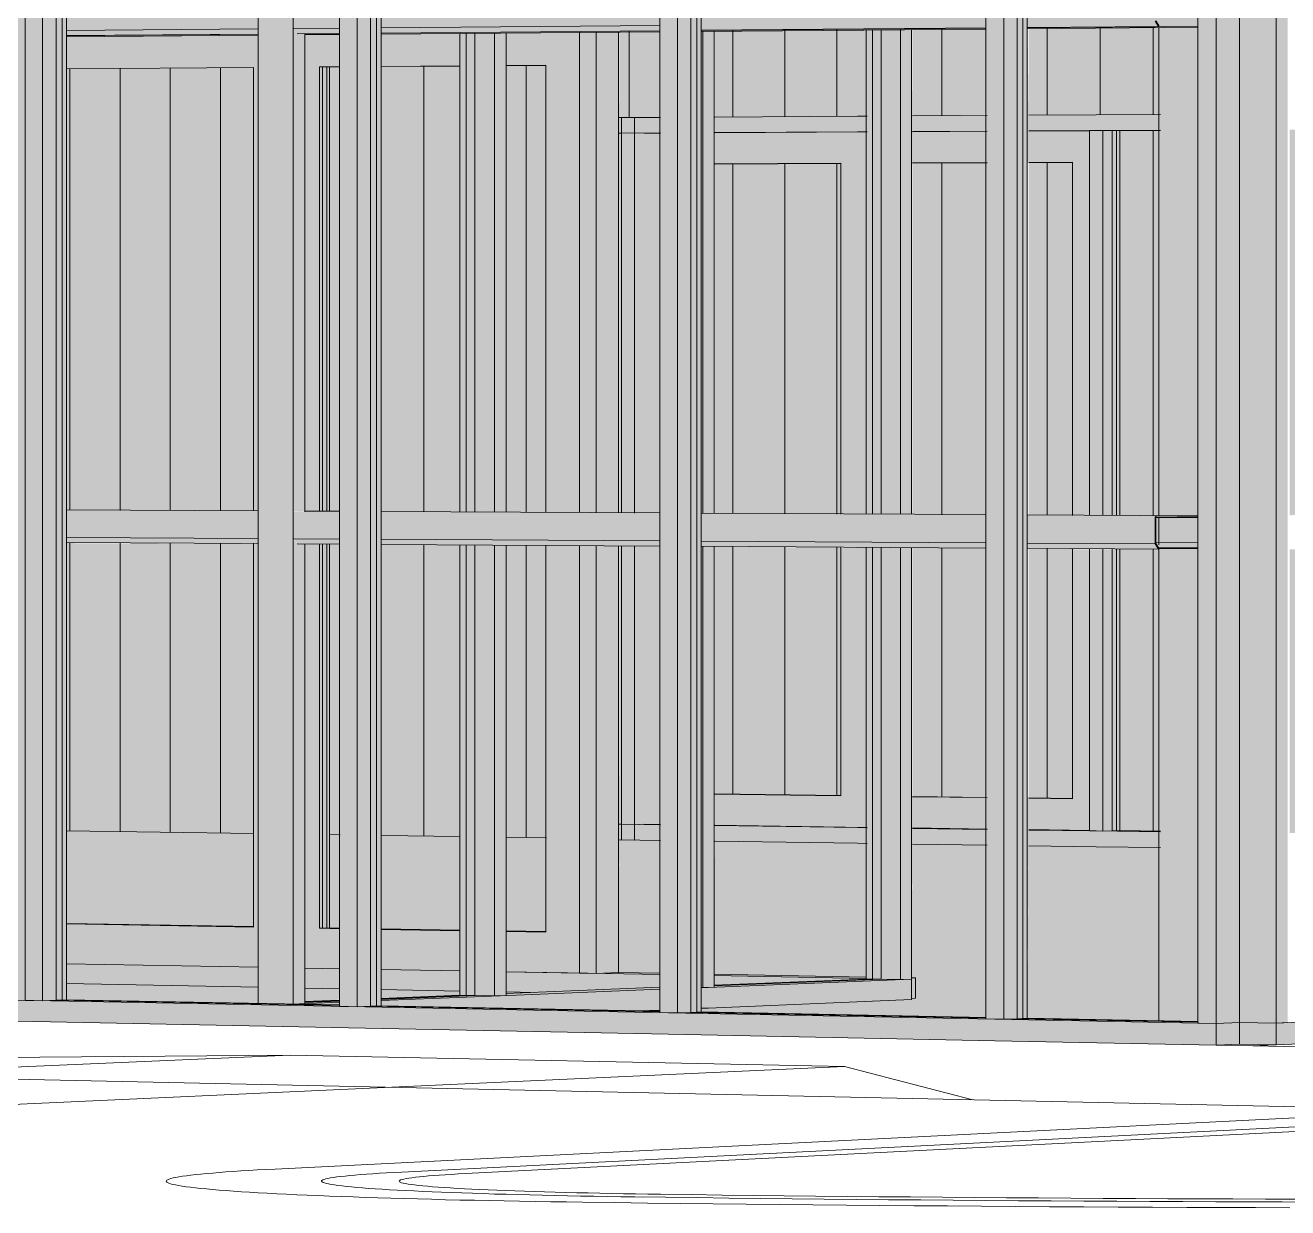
# Model space of a CAD drawing. Header units: inches. Extents: x 30764 to 92544, y -36095 to 66.
# Drawn here: x 92528.9453 to 92529.0074, y 65.9567 to 66.0149 of the extents above; entities that cross this region are included whole.
import ezdxf

# ---------------------------------------------------------------- set-up
doc = ezdxf.new("R2010")
doc.units = ezdxf.units.IN
doc.header["$MEASUREMENT"] = 0
for name, color, linetype, lineweight in [('A-DOOR', 31, 'Continuous', 13), ('A-FLOR-OTLN', 90, 'Continuous', 9), ('A-GLAZ-CURT', 52, 'Continuous', 9), ('A-GLAZ-CWMG', 51, 'Continuous', 9), ('A-WALL-PATT', 111, 'Continuous', 13), ('C-BLDG-PADS', 91, 'Continuous', 9), ('C-TOPO', 7, 'Continuous', 9), ('Conc', 7, 'Continuous', 9), ('EOP-PR', 4, 'Continuous', 9), ('L-SITE-WALL', 31, 'Continuous', 13), ('PAINT', 190, 'Continuous', 9), ('S-BEAM', 12, 'Continuous', 9), ('S-COLS', 52, 'Continuous', 9)]:
    doc.layers.add(name, color=color, linetype=linetype, lineweight=lineweight)

# ---------------------------------------------------------------- blocks, each defined once
blk = doc.blocks.new('FP_76-Looking North East Copy 1')
at = {"layer": 'A-WALL-PATT', "lineweight": 9}
for p, q in [((31213.837361, 66.010461), (31213.837361, 66.01475)), ((31213.839977, 66.010477), (31213.839977, 66.014771)), ((31213.814167, 66.010324), (31213.814167, 66.014556)), ((31213.819269, 66.010354), (31213.819269, 66.014599)), ((31213.821831, 66.010369), (31213.821831, 66.01462)), ((31213.8244, 66.010385), (31213.8244, 66.014641)), ((31213.829562, 66.010415), (31213.829562, 66.014685)), ((31213.834754, 66.010446), (31213.834754, 66.014728)), ((31213.809096, 65.990884), (31213.809096, 66.012899)), ((31213.786633, 65.991001), (31213.786633, 66.012733)), ((31213.7891, 65.990988), (31213.7891, 66.012751)), ((31213.791574, 65.990975), (31213.791574, 66.012769)), ((31213.794056, 65.990962), (31213.794056, 66.012788)), ((31213.804053, 65.99091), (31213.804053, 66.012862)), ((31213.839977, 65.990722), (31213.839977, 66.009692)), ((31213.819269, 65.99083), (31213.819269, 66.008045)), ((31213.821831, 65.990817), (31213.821831, 66.008057)), ((31213.8244, 65.990803), (31213.8244, 66.008068)), ((31213.829562, 65.990776), (31213.829562, 66.008092)), ((31213.834754, 65.990749), (31213.834754, 66.008116)), ((31213.786633, 65.975211), (31213.786633, 65.989394)), ((31213.7891, 65.975176), (31213.7891, 65.989379)), ((31213.791574, 65.97514), (31213.791574, 65.989364)), ((31213.794056, 65.975104), (31213.794056, 65.989349)), ((31213.804053, 65.97496), (31213.804053, 65.989287)), ((31213.809096, 65.974887), (31213.809096, 65.989256)), ((31213.819269, 65.977015), (31213.819269, 65.989193)), ((31213.821831, 65.976981), (31213.821831, 65.989177)), ((31213.8244, 65.976947), (31213.8244, 65.989161)), ((31213.829562, 65.976879), (31213.829562, 65.989129)), ((31213.834754, 65.976811), (31213.834754, 65.989097)), ((31213.839977, 65.975187), (31213.839977, 65.989065))]:
    blk.add_line(p, q, dxfattribs=at)

msp = doc.modelspace()

# ---------------------------------------------------------------- hatches: boundary and pattern name
at = {"layer": 'A-DOOR', "lineweight": 5}
h = msp.add_hatch(color=256, dxfattribs=at)
h.paths.add_polyline_path([(92528.945276, 65.966868), (92528.945276, 66.01553), (92528.930488, 66.015397), (92528.930488, 65.967154), (92528.943582, 65.966901)], flags=0)
h.paths.add_polyline_path([(92528.943582, 65.96897), (92528.932156, 65.969177), (92528.932156, 66.013357), (92528.943582, 66.013443), (92528.943582, 65.968975)], flags=0)
at = {"layer": 'A-DOOR', "lineweight": 5, "transparency": 33554496}
h = msp.add_hatch(color=256, dxfattribs=at)
h.paths.add_polyline_path([(92528.966697, 65.974934), (92528.966697, 65.989276), (92528.962817, 65.9893), (92528.962817, 65.97499), (92528.964317, 65.974968)], flags=0)
h.paths.add_polyline_path([(92528.960776, 65.975019), (92528.960776, 65.989312), (92528.960274, 65.989315), (92528.960274, 65.975027)], flags=0)
h.paths.add_polyline_path([(92528.966697, 65.9909), (92528.966697, 66.012875), (92528.962817, 66.012828), (92528.962817, 65.990921), (92528.964317, 65.990913)], flags=0)
h.paths.add_polyline_path([(92528.960776, 65.990932), (92528.960776, 66.012831), (92528.960274, 66.012828), (92528.960274, 65.990934)], flags=0)
h = msp.add_hatch(color=256, dxfattribs=at)
h.paths.add_polyline_path([(92528.970942, 65.974873), (92528.970942, 65.989249), (92528.96898, 65.989262), (92528.96898, 65.974901)], flags=0)
h.paths.add_polyline_path([(92528.970942, 65.990878), (92528.970932, 66.012907), (92528.96898, 66.012892), (92528.96898, 65.990889)], flags=0)
h = msp.add_hatch(color=256, dxfattribs=at)
h.paths.add_polyline_path([(92528.956531, 65.975081), (92528.956531, 65.989338), (92528.947311, 65.989375), (92528.947311, 65.975214), (92528.955564, 65.975095)], flags=0)
h.paths.add_polyline_path([(92528.956531, 65.990954), (92528.956531, 66.0128), (92528.947311, 66.012722), (92528.947311, 65.991002), (92528.955564, 65.990959)], flags=0)
h = msp.add_hatch(color=256, dxfattribs=at)
h.paths.add_polyline_path([(92528.966674, 65.970304), (92528.966674, 65.970322), (92528.964297, 65.970344)], flags=0)
h.paths.add_polyline_path([(92528.96076, 65.970405), (92528.96076, 65.970423), (92528.960258, 65.970432), (92528.960258, 65.989328), (92528.959911, 65.989329), (92528.959911, 65.970419), (92528.960258, 65.970413)], flags=0)
h.paths.add_polyline_path([(92528.960258, 65.990945), (92528.960258, 66.012813), (92528.959911, 66.012813), (92528.959926, 65.990946)], flags=0)
at = {"layer": 'A-DOOR', "transparency": 33554496}
h = msp.add_hatch(color=256, dxfattribs=at)
h.paths.add_polyline_path([(92528.985434, 65.976956), (92528.985434, 65.98916), (92528.979235, 65.989198), (92528.979235, 65.977037), (92528.985421, 65.976956)], flags=0)
h.paths.add_polyline_path([(92528.985434, 65.990802), (92528.98543, 66.008065), (92528.979235, 66.008027), (92528.979235, 65.990835), (92528.981821, 65.990821)], flags=0)
h = msp.add_hatch(color=256, dxfattribs=at)
h.paths.add_polyline_path([(92528.996842, 65.976806), (92528.996842, 65.989089), (92528.994684, 65.98909), (92528.994684, 65.976834), (92528.996828, 65.976806)], flags=0)
h.paths.add_polyline_path([(92528.992635, 65.976861), (92528.992635, 65.989115), (92528.988961, 65.989134), (92528.988961, 65.97691), (92528.990573, 65.976888)], flags=0)
h.paths.add_polyline_path([(92528.996842, 65.990743), (92528.996837, 66.008118), (92528.994684, 66.008079), (92528.994684, 65.990754), (92528.994948, 65.990752)], flags=0)
h.paths.add_polyline_path([(92528.992635, 65.990765), (92528.992635, 66.008099), (92528.988961, 66.008079), (92528.988961, 65.990784), (92528.990573, 65.990775)], flags=0)
msp.add_hatch(color=256, dxfattribs=at).paths.add_polyline_path([(92528.985434, 65.976945), (92528.985421, 65.976956), (92528.985431, 65.976945)], flags=0)
h = msp.add_hatch(color=256, dxfattribs=at)
h.paths.add_polyline_path([(92528.996841, 65.976795), (92528.996828, 65.976806), (92528.996838, 65.976795)], flags=0)
h.paths.add_polyline_path([(92528.992635, 65.97685), (92528.992635, 65.976861), (92528.990572, 65.976877)], flags=0)
at = {"layer": 'A-DOOR', "lineweight": 5, "transparency": 33554496}
for points in [[(92528.956525, 65.970482), (92528.956531, 65.975081), (92528.947311, 65.975214), (92528.947311, 65.97064), (92528.955558, 65.970499)], [(92528.970925, 65.970236), (92528.970942, 65.974873), (92528.96898, 65.974901), (92528.968964, 65.97027), (92528.970903, 65.970237)], [(92528.95652, 65.970477), (92528.95652, 65.970496), (92528.955554, 65.970494)], [(92528.970914, 65.970231), (92528.970892, 65.97025), (92528.970908, 65.970231)]]:
    msp.add_hatch(color=256, dxfattribs=at).paths.add_polyline_path(points, flags=0)
h = msp.add_hatch(color=256, dxfattribs=at)
h.paths.add_polyline_path([(92528.966683, 65.970309), (92528.966697, 65.974934), (92528.962817, 65.97499), (92528.962806, 65.970375), (92528.964305, 65.970349)], flags=0)
h.paths.add_polyline_path([(92528.960766, 65.97041), (92528.960776, 65.975019), (92528.960274, 65.975027), (92528.960264, 65.970419)], flags=0)
at = {"layer": 'A-GLAZ-CURT', "transparency": 33554458}
for points in [[(92529.00301, 65.965824), (92529.00301, 66.01602), (92528.994614, 66.01594), (92528.994615, 66.014699), (92529.001094, 66.014753), (92529.001094, 65.990733), (92528.994615, 65.990767), (92528.994614, 65.989119), (92529.001088, 65.989106), (92529.001094, 65.989079), (92529.001122, 65.965861), (92529.001209, 65.965859)], [(92529.003009, 65.965794), (92529.003009, 65.965825), (92528.994614, 65.965987), (92528.994683, 65.974479), (92529.001172, 65.974385), (92529.001172, 65.975183), (92528.998801, 65.975216), (92528.998801, 65.989077), (92528.996841, 65.989063), (92528.996838, 65.976795), (92528.994614, 65.976857), (92528.994614, 66.0081), (92528.996841, 66.008122), (92528.996841, 65.990743), (92528.998801, 65.990732), (92528.998801, 66.009681), (92529.001172, 66.009703), (92529.001172, 66.010479), (92528.994683, 66.01044), (92528.994614, 66.015944), (92528.994111, 66.015954), (92528.994111, 65.965965), (92529.001207, 65.965828)], [(92528.994684, 66.010441), (92529.001173, 66.010479), (92529.001155, 66.014774), (92528.994684, 66.01472), (92528.994684, 66.01046)], [(92528.988961, 66.010407), (92528.992635, 66.01046), (92528.992635, 66.014703), (92528.988961, 66.014672), (92528.988961, 66.01046)], [(92528.992576, 65.966021), (92528.992635, 65.974509), (92528.988961, 65.974562), (92528.988918, 65.967969), (92528.989114, 65.967966), (92528.989108, 65.96697), (92528.988912, 65.966961), (92528.988911, 65.966908), (92528.978565, 65.966478), (92528.978564, 65.966291), (92528.988906, 65.966092)], [(92529.001102, 65.965857), (92529.001172, 65.974385), (92528.994683, 65.974479), (92528.994621, 65.965982), (92528.999255, 65.965892)], [(92528.956746, 65.966712), (92528.956747, 65.967513), (92528.947311, 65.96769), (92528.947311, 65.966894), (92528.949316, 65.966855)]]:
    msp.add_hatch(color=256, dxfattribs=at).paths.add_polyline_path(points, flags=0)
h = msp.add_hatch(color=256, dxfattribs=at)
h.paths.add_polyline_path([(92528.960756, 65.966609), (92528.960756, 65.966834), (92528.959048, 65.966766), (92528.959048, 65.989338), (92528.958666, 65.98934), (92528.958461, 65.989589), (92528.956744, 65.9896), (92528.956744, 65.989352), (92528.95652, 65.989329), (92528.956514, 65.970477), (92528.947311, 65.970643), (92528.947311, 66.012721), (92528.95652, 66.012793), (92528.95652, 65.990964), (92528.956744, 65.990965), (92528.956744, 65.990831), (92528.958461, 65.990824), (92528.958461, 65.99092), (92528.959048, 65.990941), (92528.959048, 66.014455), (92528.958666, 66.014451), (92528.95852, 66.014671), (92528.958461, 66.01467), (92528.958461, 66.014705), (92528.956744, 66.01469), (92528.956744, 66.014383), (92528.947311, 66.014305), (92528.947311, 66.015516), (92528.946792, 66.015526), (92528.946811, 65.966878), (92528.959048, 65.966642)], flags=0)
h.paths.add_polyline_path([(92528.956744, 65.966717), (92528.947311, 65.966899), (92528.947311, 65.96769), (92528.956747, 65.967513), (92528.956744, 65.966861)], flags=0)
h = msp.add_hatch(color=256, dxfattribs=at)
h.paths.add_polyline_path([(92528.960756, 65.989328), (92528.960756, 65.990944), (92528.959048, 65.990925), (92528.958461, 65.990907), (92528.958461, 65.990822), (92528.956744, 65.990833), (92528.956744, 65.990965), (92528.947311, 65.991015), (92528.947311, 65.98941), (92528.956744, 65.989352), (92528.956744, 65.9896), (92528.958497, 65.989589), (92528.958666, 65.98934), (92528.959969, 65.989332)], flags=0)
h.paths.add_polyline_path([(92528.947311, 66.014305), (92528.956744, 66.014384), (92528.956744, 66.01469), (92528.958461, 66.014705), (92528.958461, 66.01467), (92528.95852, 66.014671), (92528.958666, 66.014451), (92528.959694, 66.014443), (92528.959711, 66.014408), (92528.960756, 66.014443), (92528.960756, 66.015638), (92528.947311, 66.015512), (92528.947311, 66.014349)], flags=0)
h = msp.add_hatch(color=256, dxfattribs=at)
h.paths.add_polyline_path([(92528.976517, 65.966305), (92528.976517, 65.966336), (92528.975489, 65.966356), (92528.976522, 65.966393), (92528.976526, 65.9682), (92528.974494, 65.968237), (92528.974525, 65.97477), (92528.97656, 65.974741), (92528.97656, 65.989215), (92528.974632, 65.989227), (92528.974632, 65.975547), (92528.974525, 65.975543), (92528.974494, 65.98924), (92528.970914, 65.989262), (92528.970908, 65.970231), (92528.96895, 65.97027), (92528.96895, 65.989276), (92528.967416, 65.989285), (92528.967416, 65.967101), (92528.962794, 65.966917), (92528.962794, 66.015656), (92528.96228, 66.015666), (92528.96228, 65.966579), (92528.97498, 65.966334)], flags=0)
h.paths.add_polyline_path([(92528.96895, 65.967207), (92528.968954, 65.967283), (92528.970325, 65.967262), (92528.969084, 65.967212)], flags=0)
h.paths.add_polyline_path([(92528.97656, 65.990849), (92528.97656, 66.010333), (92528.974525, 66.010321), (92528.974494, 66.014535), (92528.967416, 66.014473), (92528.967416, 65.990909), (92528.96895, 65.990901), (92528.96895, 66.012883), (92528.970914, 66.0129), (92528.970914, 65.990889), (92528.974494, 65.99087), (92528.974525, 66.009553), (92528.974632, 66.009552), (92528.974632, 65.990859), (92528.97618, 65.990851)], flags=0)
h = msp.add_hatch(color=256, dxfattribs=at)
h.paths.add_polyline_path([(92528.976517, 65.98923), (92528.976518, 65.990862), (92528.962794, 65.990934), (92528.962794, 65.989315), (92528.973031, 65.989252)], flags=0)
h.paths.add_polyline_path([(92528.962794, 66.014434), (92528.976518, 66.014548), (92528.976517, 66.01578), (92528.962794, 66.015652), (92528.962794, 66.014443)], flags=0)
h = msp.add_hatch(color=256, dxfattribs=at)
h.paths.add_polyline_path([(92528.992568, 65.965995), (92528.992568, 65.966026), (92528.978559, 65.966296), (92528.978565, 65.966478), (92528.988911, 65.966908), (92528.988912, 65.966961), (92528.989108, 65.96697), (92528.989108, 65.967971), (92528.988912, 65.967974), (92528.988961, 65.974562), (92528.992635, 65.974509), (92528.992635, 65.97685), (92528.988911, 65.976926), (92528.988911, 65.989151), (92528.987418, 65.989147), (92528.987418, 65.967906), (92528.979194, 65.967575), (92528.979194, 65.989212), (92528.978559, 65.989218), (92528.978559, 65.990851), (92528.979194, 65.990846), (92528.979194, 66.014573), (92528.978559, 66.014565), (92528.978559, 66.015799), (92528.978051, 66.015808), (92528.978051, 65.966275), (92528.988899, 65.966066)], flags=0)
h.paths.add_polyline_path([(92528.988911, 65.990795), (92528.988911, 66.008076), (92528.992635, 66.008122), (92528.992635, 66.010428), (92528.988961, 66.010407), (92528.988911, 66.014655), (92528.987418, 66.014643), (92528.987418, 65.990802), (92528.988365, 65.990798)], flags=0)
h = msp.add_hatch(color=256, dxfattribs=at)
h.paths.add_polyline_path([(92528.992568, 65.989131), (92528.992569, 65.990778), (92528.97856, 65.990851), (92528.978559, 65.989218), (92528.990509, 65.989144)], flags=0)
h.paths.add_polyline_path([(92528.97856, 66.014565), (92528.992569, 66.014682), (92528.992568, 66.015925), (92528.978559, 66.015795), (92528.97856, 66.01461)], flags=0)
at = {"layer": 'A-GLAZ-CURT', "lineweight": 5, "transparency": 33554458}
h = msp.add_hatch(color=256, dxfattribs=at)
h.paths.add_polyline_path([(92528.959049, 65.966765), (92528.960756, 65.96686), (92528.960756, 65.966878), (92528.959049, 65.966809), (92528.959049, 65.966766)], flags=0)
h.paths.add_polyline_path([(92528.962795, 65.966916), (92528.967416, 65.967101), (92528.967416, 65.989285), (92528.96667, 65.98929), (92528.96667, 65.970309), (92528.962799, 65.970363), (92528.962799, 65.967399), (92528.966674, 65.967326), (92528.96667, 65.967116), (92528.962795, 65.96696)], flags=0)
h.paths.add_polyline_path([(92528.96076, 65.967437), (92528.96076, 65.970405), (92528.959911, 65.970432), (92528.959911, 65.98933), (92528.959052, 65.989329), (92528.959052, 65.967469), (92528.959772, 65.967456)], flags=0)
h.paths.add_polyline_path([(92528.967416, 65.990909), (92528.967416, 66.014473), (92528.962799, 66.014438), (92528.962799, 66.01284), (92528.96667, 66.012866), (92528.96667, 65.990913)], flags=0)
h.paths.add_polyline_path([(92528.959911, 65.990946), (92528.959926, 66.012818), (92528.96076, 66.012828), (92528.96076, 66.014421), (92528.959052, 66.014406), (92528.959052, 65.990951), (92528.959772, 65.990947)], flags=0)
for points in [[(92528.959049, 66.014403), (92528.959711, 66.014408), (92528.959696, 66.01446), (92528.959049, 66.014443)], [(92528.979235, 66.010349), (92528.986729, 66.010393), (92528.986729, 66.014654), (92528.979235, 66.014591), (92528.979235, 66.010391)], [(92528.986689, 65.96801), (92528.986729, 65.974594), (92528.979234, 65.974702), (92528.979202, 65.968146), (92528.981786, 65.968099)]]:
    msp.add_hatch(color=256, dxfattribs=at).paths.add_polyline_path(points, flags=0)
at = {"layer": 'A-GLAZ-CURT', "transparency": 33554458}
h = msp.add_hatch(color=256, dxfattribs=at)
h.paths.add_polyline_path([(92528.974525, 65.975543), (92528.974632, 65.975563), (92528.974632, 65.989227), (92528.974525, 65.989227), (92528.974525, 65.975563)], flags=0)
h.paths.add_polyline_path([(92528.974632, 65.990859), (92528.974632, 66.009552), (92528.974525, 66.009546), (92528.974525, 65.990859)], flags=0)
h.paths.add_polyline_path([(92528.974525, 66.010321), (92528.97656, 66.010333), (92528.97656, 66.014569), (92528.974525, 66.014552), (92528.974525, 66.010391)], flags=0)
at = {"layer": 'A-GLAZ-CURT', "lineweight": 5, "transparency": 33554458}
h = msp.add_hatch(color=256, dxfattribs=at)
h.paths.add_polyline_path([(92528.979194, 65.967575), (92528.987418, 65.96791), (92528.987418, 65.98916), (92528.985434, 65.989134), (92528.985431, 65.976945), (92528.979235, 65.977022), (92528.979234, 65.974702), (92528.986729, 65.974594), (92528.986683, 65.968015), (92528.979197, 65.968151), (92528.979194, 65.967618)], flags=0)
h.paths.add_polyline_path([(92528.987418, 65.990802), (92528.987418, 66.014643), (92528.986682, 66.014637), (92528.986723, 66.010393), (92528.979234, 66.010349), (92528.979235, 66.008041), (92528.985434, 66.008069), (92528.985434, 65.990802), (92528.987175, 65.990804)], flags=0)
h = msp.add_hatch(color=256, dxfattribs=at)
h.paths.add_polyline_path([(92529.009256, 65.975069), (92529.009257, 65.975086), (92529.008075, 65.975086)], flags=0)
h.paths.add_polyline_path([(92529.001172, 65.975183), (92529.001172, 65.975199), (92528.999165, 65.975227), (92528.999165, 65.989075), (92528.998801, 65.989063), (92528.998801, 65.975216), (92528.999527, 65.975206)], flags=0)
h.paths.add_polyline_path([(92528.999165, 65.99073), (92528.999165, 66.009677), (92528.998801, 66.009681), (92528.998801, 65.990732)], flags=0)
h = msp.add_hatch(color=256, dxfattribs=at)
h.paths.add_polyline_path([(92529.009257, 65.975086), (92529.009257, 65.989099), (92529.007528, 65.989073), (92529.007528, 65.97511), (92529.008075, 65.975103)], flags=0)
h.paths.add_polyline_path([(92529.001173, 65.975199), (92529.001155, 65.989063), (92528.999165, 65.989063), (92528.999165, 65.975227), (92529.000711, 65.975206)], flags=0)
h.paths.add_polyline_path([(92529.001173, 65.99072), (92529.001173, 66.009688), (92528.999165, 66.009675), (92528.999165, 65.99073), (92529.001045, 65.990721)], flags=0)
h.paths.add_polyline_path([(92529.007528, 65.99075), (92529.009257, 65.990771), (92529.009257, 66.009732), (92529.007528, 66.009723), (92529.007528, 65.991418)], flags=0)
at = {"layer": 'A-GLAZ-CURT', "transparency": 33554458}
h = msp.add_hatch(color=256, dxfattribs=at)
h.paths.add_polyline_path([(92528.976522, 65.96633), (92528.976522, 65.966393), (92528.975494, 65.96635)], flags=0)
h.paths.add_polyline_path([(92528.968954, 65.967202), (92528.970329, 65.967257), (92528.968954, 65.967283), (92528.968954, 65.967207)], flags=0)
h.paths.add_polyline_path([(92528.97653, 65.968195), (92528.97656, 65.974741), (92528.974525, 65.97477), (92528.974498, 65.968232), (92528.976452, 65.968196)], flags=0)
at = {"layer": 'A-GLAZ-CURT', "lineweight": 5, "transparency": 33554458}
h = msp.add_hatch(color=256, dxfattribs=at)
h.paths.add_polyline_path([(92528.959051, 65.966804), (92528.960759, 65.966902), (92528.96076, 65.967437), (92528.959052, 65.967469), (92528.959051, 65.966855)], flags=0)
h.paths.add_polyline_path([(92528.962797, 65.966955), (92528.966674, 65.967122), (92528.966674, 65.967326), (92528.962799, 65.967399), (92528.962798, 65.96709)], flags=0)
at = {"layer": 'A-GLAZ-CWMG', "lineweight": 5}
for points in [[(92529.003915, 65.965736), (92529.003915, 66.016597), (92529.003009, 66.016588), (92529.003009, 65.965753), (92529.003828, 65.965737)], [(92529.003915, 65.965736), (92529.005057, 65.965786), (92529.005057, 66.016573), (92529.003915, 66.016572), (92529.003915, 65.965751)], [(92529.006871, 65.965751), (92529.006871, 66.016589), (92529.005057, 66.016573), (92529.005057, 65.965786), (92529.006419, 65.965759)], [(92529.006871, 65.965751), (92529.007439, 65.965795), (92529.007439, 66.016577), (92529.006871, 66.016572), (92529.006871, 65.965796)], [(92528.946125, 65.966852), (92528.946125, 66.015538), (92528.945276, 66.01553), (92528.945276, 65.966868)], [(92528.946125, 65.966852), (92528.946792, 65.966878), (92528.946792, 66.015526), (92528.946125, 66.015534), (92528.946125, 65.96686)], [(92528.961619, 65.966553), (92528.961619, 66.015678), (92528.960756, 66.015652), (92528.960756, 65.966569), (92528.961417, 65.966557)], [(92528.961619, 65.966553), (92528.96228, 65.966579), (92528.96228, 66.015666), (92528.961619, 66.015675), (92528.961619, 65.966561)], [(92528.977396, 65.966248), (92528.977396, 66.015821), (92528.976517, 66.015795), (92528.976517, 65.966265), (92528.977171, 65.966252)], [(92528.977396, 65.966248), (92528.978051, 65.966275), (92528.978051, 66.015808), (92528.977396, 66.015817), (92528.977396, 65.966256)], [(92528.993463, 65.965938), (92528.993463, 66.015967), (92528.992568, 66.01594), (92528.992568, 65.965955), (92528.993215, 65.965942)], [(92528.993463, 65.965938), (92528.994111, 65.965965), (92528.994111, 66.015954), (92528.993463, 66.015963), (92528.993463, 65.965946)], [(92529.003915, 65.964665), (92529.003915, 65.965736), (92528.993015, 65.965937), (92528.993015, 65.964882), (92529.003615, 65.964671)], [(92529.006871, 65.96468), (92529.016776, 65.965133), (92529.016776, 65.966186), (92529.006871, 65.965751), (92529.006871, 65.964684)]]:
    msp.add_hatch(color=256, dxfattribs=at).paths.add_polyline_path(points, flags=0)
at = {"layer": 'A-GLAZ-CWMG'}
for points in [[(92528.9457, 65.965824), (92528.9457, 65.96686), (92528.930488, 65.967154), (92528.930488, 65.966127)], [(92528.961187, 65.965516), (92528.961187, 65.966561), (92528.9457, 65.966852), (92528.9457, 65.965824), (92528.946811, 65.965802)], [(92528.976956, 65.965202), (92528.976956, 65.966256), (92528.961187, 65.966553), (92528.961187, 65.965516), (92528.964292, 65.965454)], [(92528.993015, 65.964882), (92528.993015, 65.965946), (92528.976956, 65.966248), (92528.976956, 65.965202), (92528.98177, 65.965106)], [(92529.003915, 65.964665), (92529.005057, 65.964716), (92529.005057, 65.965786), (92529.003915, 65.965736), (92529.003915, 65.964667)], [(92529.006871, 65.96468), (92529.006871, 65.965751), (92529.005057, 65.965786), (92529.005057, 65.964716), (92529.006814, 65.964682)]]:
    msp.add_hatch(color=256, dxfattribs=at).paths.add_polyline_path(points, flags=0)

# ---------------------------------------------------------------- linework, layer by layer
at = {"layer": 'A-DOOR'}
for p, q in [((92528.945276, 66.01553), (92528.945276, 65.966868)), ((92528.972565, 66.014519), (92528.972565, 65.99088)), ((92528.962799, 66.012843), (92528.966674, 66.012872)), ((92528.968954, 66.012888), (92528.970914, 66.012903)), ((92528.968954, 66.01288), (92528.970914, 66.012895)), ((92528.970914, 66.012892), (92528.968954, 66.012877)), ((92528.970914, 65.990889), (92528.970914, 66.012903)), ((92528.947311, 66.012728), (92528.95652, 66.012796)), ((92528.947311, 66.01272), (92528.956521, 66.012788)), ((92528.956521, 66.012785), (92528.947311, 66.012717)), ((92528.95652, 65.990964), (92528.95652, 66.012796)), ((92528.959772, 66.01282), (92528.96076, 66.012828)), ((92528.959926, 66.012818), (92528.959772, 66.01282)), ((92528.959772, 66.01282), (92528.959772, 65.990947)), ((92528.959926, 66.012818), (92528.959911, 66.012818)), ((92528.959911, 65.990946), (92528.959911, 66.012818)), ((92528.959911, 66.012818), (92528.960119, 66.012815)), ((92528.960258, 66.012813), (92528.959926, 66.012818)), ((92528.960119, 66.012815), (92528.96076, 66.01282)), ((92528.960119, 65.990945), (92528.960119, 66.012815)), ((92528.96076, 66.012817), (92528.960258, 66.012813)), ((92528.960258, 66.012813), (92528.960258, 65.990945)), ((92528.962799, 66.012835), (92528.966674, 66.012864)), ((92528.966674, 66.01286), (92528.962799, 66.012832)), ((92528.97656, 66.00956), (92528.975745, 66.009555)), ((92528.986724, 66.009615), (92528.979235, 66.009574)), ((92528.992635, 66.009648), (92528.988961, 66.009627)), ((92528.997679, 66.009675), (92528.994683, 66.009659)), ((92528.979235, 66.008042), (92528.985434, 66.008071)), ((92528.979235, 66.008039), (92528.985434, 66.008067)), ((92528.985434, 66.008065), (92528.979235, 66.008037)), ((92528.985434, 66.008071), (92528.985434, 65.990802)), ((92528.988961, 66.008087), (92528.992635, 66.008104)), ((92528.988961, 66.008083), (92528.992635, 66.0081)), ((92528.992635, 66.008099), (92528.988961, 66.008082)), ((92528.994683, 66.008113), (92528.996841, 66.008123)), ((92528.994683, 66.008109), (92528.996841, 66.008119)), ((92528.996842, 66.008118), (92528.994683, 66.008108)), ((92528.996841, 66.008123), (92528.996841, 65.990743)), ((92528.95652, 65.97047), (92528.95652, 65.989351)), ((92528.959772, 65.989331), (92528.959772, 65.970414)), ((92528.959911, 65.970419), (92528.959911, 65.98933)), ((92528.960119, 65.970427), (92528.960119, 65.989328)), ((92528.960258, 65.989328), (92528.960258, 65.970432)), ((92528.970914, 65.970224), (92528.970914, 65.989262)), ((92528.972565, 65.989252), (92528.972565, 65.968209)), ((92528.985434, 65.98916), (92528.985434, 65.97694)), ((92528.996841, 65.98909), (92528.996841, 65.976791)), ((92528.985435, 65.976956), (92528.979235, 65.977037)), ((92528.979235, 65.977033), (92528.985435, 65.976951)), ((92528.985434, 65.97694), (92528.979235, 65.977022)), ((92528.992635, 65.976861), (92528.988961, 65.97691)), ((92528.988961, 65.976905), (92528.992635, 65.976857)), ((92528.992635, 65.976846), (92528.988961, 65.976894)), ((92528.996842, 65.976806), (92528.994683, 65.976834)), ((92528.994683, 65.97683), (92528.996842, 65.976802)), ((92528.996841, 65.976791), (92528.994683, 65.976819)), ((92528.975745, 65.975539), (92528.97656, 65.975527)), ((92528.979235, 65.97549), (92528.986724, 65.975385)), ((92528.988961, 65.975354), (92528.992635, 65.975302)), ((92528.994683, 65.975274), (92528.997679, 65.975232)), ((92528.947311, 65.970653), (92528.95652, 65.970496)), ((92528.95652, 65.970488), (92528.947311, 65.970646)), ((92528.95652, 65.970477), (92528.947311, 65.970635)), ((92528.947311, 65.970628), (92528.95652, 65.97047)), ((92528.959911, 65.970419), (92528.959772, 65.970414)), ((92528.959772, 65.970414), (92528.96076, 65.970397)), ((92528.960258, 65.970432), (92528.959911, 65.970419)), ((92528.959911, 65.970419), (92528.960119, 65.970427)), ((92528.96076, 65.970405), (92528.959911, 65.970419)), ((92528.96076, 65.970416), (92528.960119, 65.970427)), ((92528.960258, 65.970432), (92528.96076, 65.970423)), ((92528.962799, 65.970388), (92528.966674, 65.970322)), ((92528.966674, 65.970315), (92528.962799, 65.970381)), ((92528.966674, 65.970304), (92528.962799, 65.97037)), ((92528.962799, 65.970363), (92528.966674, 65.970296)), ((92528.968954, 65.970283), (92528.970914, 65.97025)), ((92528.970914, 65.970242), (92528.968954, 65.970276)), ((92528.970914, 65.970231), (92528.968954, 65.970265)), ((92528.968954, 65.970257), (92528.970914, 65.970224)), ((92528.956747, 65.968497), (92528.947311, 65.968669)), ((92528.96076, 65.968424), (92528.959052, 65.968455)), ((92528.966674, 65.968316), (92528.962799, 65.968387)), ((92528.972565, 65.968209), (92528.968954, 65.968274)), ((92528.945276, 65.966868), (92528.930488, 65.967154))]:
    msp.add_line(p, q, dxfattribs=at)
at = {"layer": 'A-FLOR-OTLN'}
for p, q in [((92528.958323, 65.964171), (92528.90881, 65.963767)), ((92528.958323, 65.964171), (92528.935632, 65.963188)), ((92528.985621, 65.963605), (92528.958323, 65.964171)), ((92528.985621, 65.963605), (92528.963323, 65.962591)), ((92528.985621, 65.963605), (92528.99193, 65.961973))]:
    msp.add_line(p, q, dxfattribs=at)
at = {"layer": 'A-GLAZ-CURT'}
for p, q in [((92528.946792, 66.015526), (92528.946792, 65.966878)), ((92528.947089, 65.96689), (92528.947089, 66.01552)), ((92528.96228, 66.015666), (92528.96228, 65.966579)), ((92528.962574, 65.966591), (92528.962574, 66.01566)), ((92528.978051, 66.015808), (92528.978051, 65.966275)), ((92528.978341, 65.966287), (92528.978341, 66.015803)), ((92528.994111, 66.015954), (92528.994111, 65.965965)), ((92528.994398, 65.965978), (92528.994398, 66.015948)), ((92528.96699, 66.01447), (92528.96699, 65.990911)), ((92528.967416, 65.990909), (92528.967416, 66.014473)), ((92528.986998, 66.014639), (92528.986998, 65.990805)), ((92528.987418, 65.990802), (92528.987418, 66.014643)), ((92529.001172, 66.009694), (92528.998801, 66.009681)), ((92528.998801, 66.009681), (92528.998801, 65.990732)), ((92528.998801, 66.009681), (92528.999009, 66.009679)), ((92528.999009, 66.009679), (92529.001172, 66.009691)), ((92528.999009, 65.990731), (92528.999009, 66.009679)), ((92528.96699, 65.989288), (92528.96699, 65.967109)), ((92528.967416, 65.967101), (92528.967416, 65.989285)), ((92528.986998, 65.989163), (92528.986998, 65.967913)), ((92528.987418, 65.967906), (92528.987418, 65.98916)), ((92528.998801, 65.989077), (92528.998801, 65.975216)), ((92528.999009, 65.975222), (92528.999009, 65.989076)), ((92528.998801, 65.975216), (92528.999009, 65.975222)), ((92528.998801, 65.975216), (92529.001172, 65.975183)), ((92529.001172, 65.975192), (92528.999009, 65.975222)), ((92528.986998, 65.967913), (92528.979194, 65.9676)), ((92528.979194, 65.967575), (92528.987418, 65.967906)), ((92528.986998, 65.967913), (92528.987418, 65.967906)), ((92528.946792, 65.966878), (92528.947089, 65.96689)), ((92528.946792, 65.966878), (92528.960756, 65.966609)), ((92528.960756, 65.966626), (92528.947089, 65.96689)), ((92528.96699, 65.967109), (92528.962795, 65.966941)), ((92528.962795, 65.966916), (92528.967416, 65.967101)), ((92528.96699, 65.967109), (92528.967416, 65.967101)), ((92528.960756, 65.966859), (92528.959049, 65.96679)), ((92528.959049, 65.966765), (92528.960756, 65.966834)), ((92528.96228, 65.966579), (92528.962574, 65.966591)), ((92528.96228, 65.966579), (92528.976517, 65.966305)), ((92528.976517, 65.966323), (92528.962574, 65.966591)), ((92528.978051, 65.966275), (92528.978341, 65.966287)), ((92528.978051, 65.966275), (92528.992568, 65.965995)), ((92528.992568, 65.966013), (92528.978341, 65.966287)), ((92528.994111, 65.965965), (92528.994398, 65.965978)), ((92528.994111, 65.965965), (92529.003009, 65.965794)), ((92529.003009, 65.965812), (92528.994398, 65.965978))]:
    msp.add_line(p, q, dxfattribs=at)
at = {"layer": 'A-GLAZ-CWMG'}
for p, q in [((92529.003009, 66.016588), (92529.003009, 65.965753)), ((92529.003915, 65.965736), (92529.003915, 66.016597)), ((92529.005057, 66.016573), (92529.005057, 65.965786)), ((92529.005057, 65.965786), (92529.005057, 66.016573)), ((92529.006871, 66.016589), (92529.006871, 65.965751)), ((92528.945276, 66.01553), (92528.945276, 65.966868)), ((92528.946125, 65.966852), (92528.946125, 66.015538)), ((92528.947311, 66.015516), (92528.947311, 65.966899)), ((92528.956744, 65.966717), (92528.956744, 66.015601)), ((92528.958461, 66.015617), (92528.958461, 65.966684)), ((92528.960756, 66.015671), (92528.960756, 65.966569)), ((92528.961619, 65.966553), (92528.961619, 66.015678)), ((92528.962794, 66.015656), (92528.962794, 65.9666)), ((92528.976517, 66.015813), (92528.976517, 65.966265)), ((92528.977396, 65.966248), (92528.977396, 66.015821)), ((92528.978559, 66.015799), (92528.978559, 65.966296)), ((92528.992568, 66.015959), (92528.992568, 65.965955)), ((92528.993463, 65.965938), (92528.993463, 66.015967)), ((92528.994614, 66.015944), (92528.994614, 65.965987)), ((92528.959048, 66.014443), (92528.959048, 65.990917)), ((92528.96667, 65.990913), (92528.96667, 66.014467)), ((92528.968376, 66.014481), (92528.968376, 65.990904)), ((92528.96895, 66.014486), (92528.96895, 65.990901)), ((92528.972565, 66.014519), (92528.972565, 65.99088)), ((92528.973392, 65.990876), (92528.973392, 66.014526)), ((92528.974494, 66.014535), (92528.974494, 65.99087)), ((92528.978635, 66.014568), (92528.978635, 65.990849)), ((92528.979194, 66.014573), (92528.979194, 65.990846)), ((92528.986682, 65.990806), (92528.986682, 66.014637)), ((92528.988365, 65.990798), (92528.988365, 66.014651)), ((92528.988911, 65.990795), (92528.988911, 66.014655)), ((92528.986251, 66.010391), (92528.979234, 66.010349)), ((92528.986729, 66.010393), (92528.986251, 66.010391)), ((92528.992635, 66.010428), (92528.988961, 66.010407)), ((92528.998006, 66.01046), (92528.994683, 66.01044)), ((92529.001172, 66.010479), (92528.998006, 66.01046)), ((92528.97656, 66.010333), (92528.974525, 66.010321)), ((92528.974632, 66.010322), (92528.975269, 66.010326)), ((92528.974632, 66.010322), (92528.974632, 65.990859)), ((92528.975269, 66.010326), (92528.975269, 65.990856)), ((92528.97656, 66.009568), (92528.974525, 66.009557)), ((92528.974632, 66.009552), (92528.974525, 66.009553)), ((92528.986251, 66.009621), (92528.979234, 66.009582)), ((92528.986729, 66.009624), (92528.986251, 66.009621)), ((92528.992635, 66.009656), (92528.988961, 66.009636)), ((92528.998006, 66.009685), (92528.994683, 66.009667)), ((92528.997679, 66.009683), (92528.998333, 66.009687)), ((92528.997679, 66.009683), (92528.997679, 65.990738)), ((92529.001172, 66.009703), (92528.998006, 66.009685)), ((92528.998333, 66.009687), (92528.998801, 66.009681)), ((92528.998333, 66.009687), (92528.998333, 65.990735)), ((92528.998801, 66.009681), (92528.999165, 66.009677)), ((92529.001172, 66.009688), (92528.999165, 66.009677)), ((92528.999165, 66.009677), (92528.999165, 65.99073)), ((92528.959048, 65.989338), (92528.959048, 65.966708)), ((92528.96667, 65.967116), (92528.96667, 65.98929)), ((92528.968376, 65.98928), (92528.968376, 65.967083)), ((92528.96895, 65.989276), (92528.96895, 65.967106)), ((92528.972565, 65.989252), (92528.972565, 65.968209)), ((92528.973392, 65.968194), (92528.973392, 65.989247)), ((92528.974494, 65.98924), (92528.974494, 65.968237)), ((92528.974632, 65.989227), (92528.974632, 65.974769)), ((92528.975269, 65.989223), (92528.975269, 65.97476)), ((92528.978635, 65.989215), (92528.978635, 65.967496)), ((92528.979194, 65.989212), (92528.979194, 65.967519)), ((92528.986682, 65.967919), (92528.986682, 65.989165)), ((92528.988365, 65.967888), (92528.988365, 65.989154)), ((92528.988911, 65.96791), (92528.988911, 65.989151)), ((92528.997679, 65.989084), (92528.997679, 65.97521)), ((92528.998333, 65.98908), (92528.998333, 65.975201)), ((92528.999165, 65.989075), (92528.999165, 65.975227)), ((92528.974525, 65.975543), (92528.974632, 65.975547)), ((92528.974525, 65.975535), (92528.97656, 65.975506)), ((92528.979234, 65.975469), (92528.986251, 65.975371)), ((92528.986251, 65.975371), (92528.986729, 65.975364)), ((92528.988961, 65.975333), (92528.992635, 65.975281)), ((92528.994683, 65.975252), (92528.998006, 65.975206)), ((92528.998333, 65.975201), (92528.997679, 65.97521)), ((92528.998006, 65.975206), (92529.001172, 65.975161)), ((92528.998801, 65.975216), (92528.998333, 65.975201)), ((92528.999165, 65.975227), (92528.998801, 65.975216)), ((92528.999165, 65.975227), (92529.001172, 65.975199)), ((92528.974525, 65.97477), (92528.97656, 65.974741)), ((92528.975269, 65.97476), (92528.974632, 65.974769)), ((92528.979234, 65.974702), (92528.986251, 65.974601)), ((92528.986251, 65.974601), (92528.986729, 65.974594)), ((92528.988961, 65.974562), (92528.992635, 65.974509)), ((92528.994683, 65.974479), (92528.998006, 65.974431)), ((92528.998006, 65.974431), (92529.001172, 65.974385)), ((92528.956747, 65.968497), (92528.947311, 65.968669)), ((92528.96076, 65.968424), (92528.959052, 65.968455)), ((92528.966674, 65.968316), (92528.962799, 65.968387)), ((92528.972979, 65.968201), (92528.968954, 65.968274)), ((92528.973392, 65.968194), (92528.972565, 65.968209)), ((92528.976526, 65.968136), (92528.972979, 65.968201)), ((92528.974494, 65.968237), (92528.973392, 65.968194)), ((92528.976526, 65.9682), (92528.974494, 65.968237)), ((92528.986683, 65.968015), (92528.979197, 65.968151)), ((92528.947311, 65.96769), (92528.956747, 65.967513)), ((92528.96895, 65.967207), (92528.976523, 65.967511)), ((92528.978565, 65.967494), (92528.978914, 65.967508)), ((92528.978635, 65.967496), (92528.978565, 65.967498)), ((92528.979194, 65.967519), (92528.978635, 65.967496)), ((92528.978914, 65.967508), (92528.988911, 65.96791)), ((92528.979194, 65.967618), (92528.986682, 65.967919)), ((92528.986682, 65.967951), (92528.979197, 65.968088)), ((92528.987418, 65.967906), (92528.986682, 65.967919)), ((92528.988365, 65.967888), (92528.987418, 65.967906)), ((92528.988911, 65.96791), (92528.988365, 65.967888)), ((92528.988911, 65.96791), (92528.988911, 65.966908)), ((92528.989108, 65.967971), (92528.988912, 65.967974)), ((92528.989108, 65.967971), (92528.988912, 65.967963)), ((92528.989108, 65.96697), (92528.989108, 65.967971)), ((92528.9457, 65.96686), (92528.930488, 65.967154)), ((92528.946811, 65.966879), (92528.946125, 65.966852)), ((92528.947311, 65.966899), (92528.946811, 65.966879)), ((92528.960756, 65.96664), (92528.947311, 65.966899)), ((92528.959049, 65.966809), (92528.960756, 65.966878)), ((92528.959052, 65.967469), (92528.96076, 65.967437)), ((92528.962795, 65.96696), (92528.96667, 65.967116)), ((92528.962795, 65.966858), (92528.968663, 65.967095)), ((92528.962799, 65.967399), (92528.966674, 65.967326)), ((92528.967416, 65.967101), (92528.96667, 65.967116)), ((92528.968376, 65.967083), (92528.967416, 65.967101)), ((92528.96895, 65.967106), (92528.968376, 65.967083)), ((92528.968663, 65.967095), (92528.976522, 65.967411)), ((92528.968954, 65.967283), (92528.970329, 65.967257)), ((92528.978914, 65.966492), (92528.988911, 65.966908)), ((92528.988912, 65.966961), (92528.989108, 65.96697)), ((92528.946125, 65.966852), (92528.945276, 65.966868)), ((92528.961187, 65.966561), (92528.9457, 65.96686)), ((92528.958461, 65.966684), (92528.956744, 65.966717)), ((92528.958461, 65.966684), (92528.956744, 65.966717)), ((92528.958461, 65.966684), (92528.960756, 65.966776)), ((92528.959048, 65.966708), (92528.958461, 65.966684)), ((92528.961619, 65.966553), (92528.960756, 65.966569)), ((92528.976956, 65.966256), (92528.961187, 65.966561)), ((92528.96228, 65.966579), (92528.961619, 65.966553)), ((92528.962794, 65.9666), (92528.96228, 65.966579)), ((92528.976517, 65.966336), (92528.962794, 65.9666)), ((92528.975494, 65.96635), (92528.976522, 65.966393)), ((92528.977396, 65.966248), (92528.976517, 65.966265)), ((92528.993015, 65.965946), (92528.976956, 65.966256)), ((92528.978051, 65.966275), (92528.977396, 65.966248)), ((92528.978559, 65.966296), (92528.978051, 65.966275)), ((92528.992568, 65.966026), (92528.978559, 65.966296)), ((92528.978565, 65.966478), (92528.978914, 65.966492)), ((92528.930488, 65.966127), (92528.9457, 65.965824)), ((92528.9457, 65.965824), (92528.961187, 65.965516)), ((92528.993463, 65.965938), (92528.992568, 65.965955)), ((92529.003915, 65.965736), (92528.993015, 65.965946)), ((92528.994111, 65.965965), (92528.993463, 65.965938)), ((92528.994614, 65.965987), (92528.994111, 65.965965)), ((92529.003009, 65.965825), (92528.994614, 65.965987)), ((92529.003915, 65.965736), (92529.003009, 65.965753)), ((92529.005057, 65.965786), (92529.003915, 65.965736)), ((92529.005057, 65.965786), (92529.003915, 65.965736)), ((92529.003915, 65.965736), (92529.003915, 65.964665)), ((92529.005057, 65.964716), (92529.005057, 65.965786)), ((92529.006871, 65.965751), (92529.005057, 65.965786)), ((92529.006871, 65.965751), (92529.005057, 65.965786)), ((92529.005057, 65.965786), (92529.005057, 65.964716)), ((92529.006871, 65.965751), (92529.016776, 65.966186)), ((92529.007439, 65.965776), (92529.006871, 65.965751)), ((92529.006871, 65.96468), (92529.006871, 65.965751)), ((92528.961187, 65.965516), (92528.976956, 65.965202)), ((92528.976956, 65.965202), (92528.993015, 65.964882)), ((92529.006871, 65.96468), (92529.016776, 65.96513)), ((92528.993015, 65.964882), (92529.003915, 65.964665)), ((92529.003915, 65.964665), (92529.003951, 65.964666)), ((92529.003951, 65.964666), (92529.005057, 65.964716)), ((92529.005057, 65.964716), (92529.006814, 65.964682)), ((92529.006814, 65.964682), (92529.006871, 65.96468))]:
    msp.add_line(p, q, dxfattribs=at)
at = {"layer": 'C-BLDG-PADS'}
for p, q in [((92529.003915, 65.964667), (92529.005709, 65.964631)), ((92529.005709, 65.964631), (92529.006814, 65.964682))]:
    msp.add_line(p, q, dxfattribs=at)
at = {"layer": 'C-TOPO'}
for p, q in [((92529.005709, 65.964631), (92529.003915, 65.964667)), ((92529.003915, 65.964667), (92529.005709, 65.964631)), ((92529.005709, 65.964631), (92529.006814, 65.964682)), ((92529.005709, 65.964631), (92529.006814, 65.964682))]:
    msp.add_line(p, q, dxfattribs=at)
at = {"layer": 'Conc'}
for p, q in [((92529.021498, 65.961335), (92528.386629, 65.975037)), ((92529.00573, 65.964629), (92529.048842, 65.96377))]:
    msp.add_line(p, q, dxfattribs=at)
at = {"layer": 'EOP-PR'}
for p, q in [((92528.957578, 65.958566), (92529.015505, 65.961464)), ((92528.963814, 65.958416), (92529.021498, 65.961335)), ((92528.966948, 65.958341), (92529.024509, 65.96127))]:
    msp.add_line(p, q, dxfattribs=at)
for points in [[(92528.957578, 65.958566, 0), (92528.95713, 65.958543, 0), (92528.956699, 65.958519, 0), (92528.956286, 65.958495, 0), (92528.955892, 65.958471, 0), (92528.955517, 65.958446, 0), (92528.95516, 65.958421, 0), (92528.954823, 65.958395, 0), (92528.954505, 65.958369, 0), (92528.954207, 65.958343, 0), (92528.953929, 65.958317, 0), (92528.953671, 65.95829, 0), (92528.953434, 65.958263, 0), (92528.953217, 65.958236, 0), (92528.953021, 65.958208, 0), (92528.952846, 65.958181, 0), (92528.952693, 65.958153, 0), (92528.95256, 65.958125, 0), (92528.95245, 65.958096, 0), (92528.95236, 65.958068, 0), (92528.952293, 65.95804, 0), (92528.952247, 65.958011, 0), (92528.952224, 65.957982, 0), (92528.952222, 65.957954, 0), (92528.952242, 65.957925, 0), (92528.952284, 65.957896, 0), (92528.952349, 65.957867, 0), (92528.952435, 65.957839, 0), (92528.952543, 65.95781, 0), (92528.952674, 65.957781, 0), (92528.952826, 65.957753, 0), (92528.953, 65.957724, 0), (92528.953196, 65.957696, 0), (92528.953414, 65.957668, 0), (92528.953653, 65.95764, 0), (92528.953914, 65.957612, 0), (92528.954196, 65.957585, 0), (92528.954499, 65.957558, 0), (92528.954823, 65.957531, 0), (92528.955167, 65.957504, 0), (92528.955533, 65.957477, 0), (92528.955918, 65.957451, 0), (92528.956324, 65.957425, 0), (92528.956749, 65.9574, 0), (92528.957194, 65.957375, 0), (92528.957658, 65.95735, 0), (92528.958141, 65.957326, 0), (92528.958643, 65.957302, 0), (92528.959163, 65.957279, 0), (92528.9597, 65.957256, 0), (92528.960255, 65.957234, 0), (92528.960827, 65.957212, 0), (92528.961416, 65.95719, 0), (92528.962021, 65.95717, 0), (92528.962642, 65.957149, 0), (92528.963278, 65.95713, 0), (92528.963929, 65.957111, 0), (92528.964595, 65.957092, 0), (92528.965274, 65.957074, 0), (92528.965967, 65.957057, 0), (92528.966672, 65.95704, 0), (92528.967391, 65.957025, 0), (92528.968121, 65.957009, 0), (92528.968862, 65.956995, 0), (92528.969614, 65.956981, 0), (92528.970376, 65.956968, 0), (92528.971148, 65.956955, 0), (92528.971929, 65.956944, 0), (92528.972718, 65.956933, 0)], [(92528.963814, 65.958416, 0), (92528.963429, 65.958396, 0), (92528.963062, 65.958375, 0), (92528.962714, 65.958354, 0), (92528.962384, 65.958333, 0), (92528.962073, 65.958311, 0), (92528.961782, 65.958289, 0), (92528.96151, 65.958267, 0), (92528.961258, 65.958244, 0), (92528.961026, 65.958221, 0), (92528.960815, 65.958198, 0), (92528.960624, 65.958174, 0), (92528.960455, 65.95815, 0), (92528.960306, 65.958126, 0), (92528.960178, 65.958102, 0), (92528.960072, 65.958078, 0), (92528.959988, 65.958053, 0), (92528.959925, 65.958029, 0), (92528.959883, 65.958004, 0), (92528.959864, 65.957979, 0), (92528.959866, 65.957954, 0), (92528.959891, 65.957929, 0), (92528.959937, 65.957905, 0), (92528.960005, 65.95788, 0), (92528.960096, 65.957855, 0), (92528.960208, 65.95783, 0), (92528.960341, 65.957806, 0), (92528.960497, 65.957781, 0), (92528.960674, 65.957757, 0), (92528.960873, 65.957733, 0), (92528.961092, 65.957709, 0), (92528.961333, 65.957685, 0), (92528.961595, 65.957662, 0), (92528.961878, 65.957638, 0), (92528.962181, 65.957615, 0), (92528.962504, 65.957593, 0), (92528.962847, 65.95757, 0), (92528.96321, 65.957548, 0), (92528.963592, 65.957527, 0), (92528.963992, 65.957505, 0), (92528.964412, 65.957485, 0), (92528.964849, 65.957464, 0), (92528.965305, 65.957444, 0), (92528.965778, 65.957425, 0), (92528.966267, 65.957406, 0), (92528.966773, 65.957388, 0), (92528.967295, 65.95737, 0), (92528.967833, 65.957353, 0), (92528.968385, 65.957336, 0), (92528.968952, 65.95732, 0), (92528.969532, 65.957304, 0), (92528.970126, 65.957289, 0), (92528.970733, 65.957275, 0), (92528.971351, 65.957262, 0), (92528.971982, 65.957249, 0), (92528.972623, 65.957236, 0), (92528.973274, 65.957225, 0), (92528.973935, 65.957214, 0), (92528.974605, 65.957204, 0), (92528.975283, 65.957195, 0)], [(92528.966948, 65.958341, 0), (92528.9666, 65.958322, 0), (92528.966269, 65.958304, 0), (92528.965957, 65.958284, 0), (92528.965663, 65.958265, 0), (92528.965389, 65.958245, 0), (92528.965134, 65.958224, 0), (92528.964899, 65.958204, 0), (92528.964684, 65.958183, 0), (92528.964489, 65.958162, 0), (92528.964315, 65.95814, 0), (92528.964161, 65.958118, 0), (92528.964029, 65.958097, 0), (92528.963918, 65.958074, 0), (92528.963828, 65.958052, 0), (92528.96376, 65.95803, 0), (92528.963713, 65.958007, 0), (92528.963688, 65.957985, 0), (92528.963685, 65.957962, 0), (92528.963703, 65.95794, 0), (92528.963744, 65.957917, 0), (92528.963806, 65.957894, 0), (92528.96389, 65.957872, 0), (92528.963995, 65.957849, 0), (92528.964123, 65.957827, 0), (92528.964271, 65.957805, 0), (92528.964442, 65.957783, 0), (92528.964633, 65.957761, 0), (92528.964845, 65.957739, 0), (92528.965078, 65.957718, 0), (92528.965332, 65.957697, 0), (92528.965606, 65.957676, 0), (92528.9659, 65.957655, 0), (92528.966214, 65.957635, 0), (92528.966547, 65.957615, 0), (92528.966899, 65.957595, 0), (92528.967269, 65.957576, 0), (92528.967658, 65.957558, 0), (92528.968065, 65.957539, 0), (92528.968489, 65.957521, 0), (92528.968929, 65.957504, 0), (92528.969387, 65.957487, 0), (92528.96986, 65.957471, 0), (92528.970348, 65.957455, 0), (92528.970851, 65.95744, 0), (92528.971368, 65.957426, 0), (92528.971898, 65.957412, 0), (92528.972442, 65.957399, 0), (92528.972998, 65.957386, 0), (92528.973565, 65.957374, 0), (92528.974144, 65.957363, 0), (92528.974732, 65.957352, 0), (92528.975331, 65.957342, 0), (92528.975938, 65.957333, 0), (92528.976554, 65.957324, 0)], [(92528.972718, 65.956933, 0), (92528.974314, 65.956912, 0), (92528.975918, 65.956892, 0), (92528.977531, 65.956873, 0), (92528.979152, 65.956854, 0), (92528.98078, 65.956836, 0), (92528.982416, 65.956819, 0), (92528.984058, 65.956803, 0), (92528.985707, 65.956788, 0), (92528.987362, 65.956773, 0), (92528.989022, 65.956759, 0), (92528.990688, 65.956746, 0), (92528.992359, 65.956734, 0), (92528.994034, 65.956722, 0), (92528.995713, 65.956712, 0), (92528.997396, 65.956702, 0), (92528.999082, 65.956693, 0), (92529.000772, 65.956685, 0), (92529.002463, 65.956677, 0), (92529.004157, 65.95667, 0), (92529.005853, 65.956665, 0), (92529.00755, 65.95666, 0)], [(92528.975283, 65.957195, 0), (92528.976818, 65.957175, 0), (92528.978362, 65.957156, 0), (92528.979913, 65.957137, 0), (92528.981473, 65.95712, 0), (92528.98304, 65.957103, 0), (92528.984613, 65.957087, 0), (92528.986194, 65.957071, 0), (92528.98778, 65.957057, 0), (92528.989373, 65.957043, 0), (92528.99097, 65.95703, 0), (92528.992573, 65.957018, 0), (92528.99418, 65.957006, 0), (92528.995792, 65.956996, 0), (92528.997407, 65.956986, 0), (92528.999026, 65.956977, 0), (92529.000648, 65.956968, 0), (92529.002273, 65.956961, 0), (92529.0039, 65.956954, 0), (92529.005528, 65.956948, 0), (92529.007158, 65.956943, 0), (92529.008789, 65.956939, 0)], [(92528.976554, 65.957324, 0), (92528.978066, 65.957305, 0), (92528.979586, 65.957286, 0), (92528.981115, 65.957268, 0), (92528.982651, 65.957251, 0), (92528.984194, 65.957234, 0), (92528.985744, 65.957219, 0), (92528.987301, 65.957204, 0), (92528.988864, 65.957189, 0), (92528.990433, 65.957176, 0), (92528.992007, 65.957163, 0), (92528.993586, 65.957152, 0), (92528.995169, 65.957141, 0), (92528.996756, 65.95713, 0), (92528.998348, 65.957121, 0), (92528.999942, 65.957112, 0), (92529.001539, 65.957104, 0), (92529.003139, 65.957097, 0), (92529.004741, 65.957091, 0), (92529.006345, 65.957086, 0), (92529.00795, 65.957081, 0)]]:
    msp.add_polyline3d(points, dxfattribs=at)
at = {"layer": 'L-SITE-WALL'}
for p, q in [((92528.947311, 65.975214), (92528.956531, 65.975081)), ((92528.960274, 65.975027), (92528.960776, 65.975019)), ((92528.962817, 65.97499), (92528.966697, 65.974934)), ((92528.96898, 65.974901), (92528.970942, 65.974873))]:
    msp.add_line(p, q, dxfattribs=at)
at = {"layer": 'PAINT'}
msp.add_line((92528.88829, 65.959177), (92528.963324, 65.962591), dxfattribs=at)
at = {"layer": 'S-BEAM'}
for p, q in [((92528.962794, 66.014742), (92528.976517, 66.014859)), ((92528.978559, 66.014618), (92528.992568, 66.014735)), ((92528.994614, 66.014752), (92529.001076, 66.014806)), ((92528.994615, 66.014744), (92529.003008, 66.014814)), ((92528.994615, 66.014699), (92529.00301, 66.014769)), ((92529.000912, 66.015066), (92529.001076, 66.014806)), ((92529.001096, 66.01485), (92529.000943, 66.015093)), ((92529.001076, 66.014806), (92529.001096, 66.01485)), ((92528.947311, 66.01461), (92528.956744, 66.01469)), ((92528.947311, 66.014356), (92528.956744, 66.014435)), ((92528.947311, 66.014349), (92528.956744, 66.014427)), ((92528.947311, 66.014305), (92528.956744, 66.014384)), ((92528.958497, 66.014705), (92528.960756, 66.014725)), ((92528.958666, 66.014451), (92528.960756, 66.014469)), ((92528.959049, 66.014447), (92528.95969, 66.014452)), ((92528.959049, 66.014403), (92528.959711, 66.014408)), ((92528.95969, 66.014452), (92528.960756, 66.014461)), ((92528.959711, 66.014408), (92528.960756, 66.014417)), ((92528.962794, 66.014486), (92528.976517, 66.014601)), ((92528.962794, 66.014478), (92528.976518, 66.014593)), ((92528.962794, 66.014434), (92528.976518, 66.014548)), ((92528.97856, 66.01461), (92528.992569, 66.014727)), ((92528.97856, 66.014565), (92528.992569, 66.014682)), ((92528.947311, 65.991015), (92528.956744, 65.990965)), ((92528.959049, 65.990953), (92528.959698, 65.99095)), ((92528.959698, 65.99095), (92528.960756, 65.990944)), ((92528.962794, 65.990934), (92528.976518, 65.990862)), ((92528.97856, 65.990851), (92528.992569, 65.990778)), ((92528.994615, 65.990767), (92529.00301, 65.990723)), ((92529.000912, 65.990596), (92529.000912, 65.989334)), ((92529.000919, 65.990636), (92529.00301, 65.990625)), ((92529.000943, 65.989361), (92529.000943, 65.990599)), ((92529.00301, 65.990721), (92529.000965, 65.990697)), ((92529.000965, 65.990638), (92529.00301, 65.990663)), ((92528.947311, 65.989657), (92528.956744, 65.9896)), ((92528.947311, 65.98941), (92528.956744, 65.989352)), ((92528.958497, 65.989589), (92528.960756, 65.989576)), ((92528.958666, 65.98934), (92528.960756, 65.989328)), ((92528.962794, 65.989563), (92528.976517, 65.989481)), ((92528.962794, 65.989315), (92528.976517, 65.98923)), ((92528.978559, 65.989468), (92528.992568, 65.989384)), ((92528.994614, 65.989372), (92529.000912, 65.989334)), ((92529.000912, 65.989334), (92529.001076, 65.989079)), ((92529.000943, 65.989405), (92529.00301, 65.989392)), ((92529.001096, 65.989124), (92529.000943, 65.989361)), ((92528.978559, 65.989218), (92528.992568, 65.989131)), ((92528.994614, 65.989119), (92529.001076, 65.989079)), ((92529.001072, 65.989162), (92529.003008, 65.98915)), ((92529.001076, 65.989079), (92529.001096, 65.989124)), ((92529.001097, 65.989118), (92529.00301, 65.989106))]:
    msp.add_line(p, q, dxfattribs=at)
for points in [[(92529.000965, 65.990697, 0), (92529.000938, 65.990683, 0), (92529.000919, 65.990646, 0), (92529.000912, 65.990596, 0)], [(92529.000943, 65.990599, 0), (92529.000946, 65.990619, 0), (92529.000954, 65.990633, 0), (92529.000965, 65.990638, 0)]]:
    msp.add_polyline3d(points, dxfattribs=at)
at = {"layer": 'S-COLS'}
for p, q in [((92529.001094, 65.990732), (92529.001094, 66.014753)), ((92529.001094, 65.989291), (92529.001094, 65.99064)), ((92529.001094, 65.965861), (92529.001094, 65.989118))]:
    msp.add_line(p, q, dxfattribs=at)

# ---------------------------------------------------------------- block references
at = {"layer": 'L-SITE-WALL', "lineweight": 9}
msp.add_blockref('FP_76-Looking North East Copy 1', (61315.160842, 0), dxfattribs=at)

doc.saveas('drawing.dxf')
